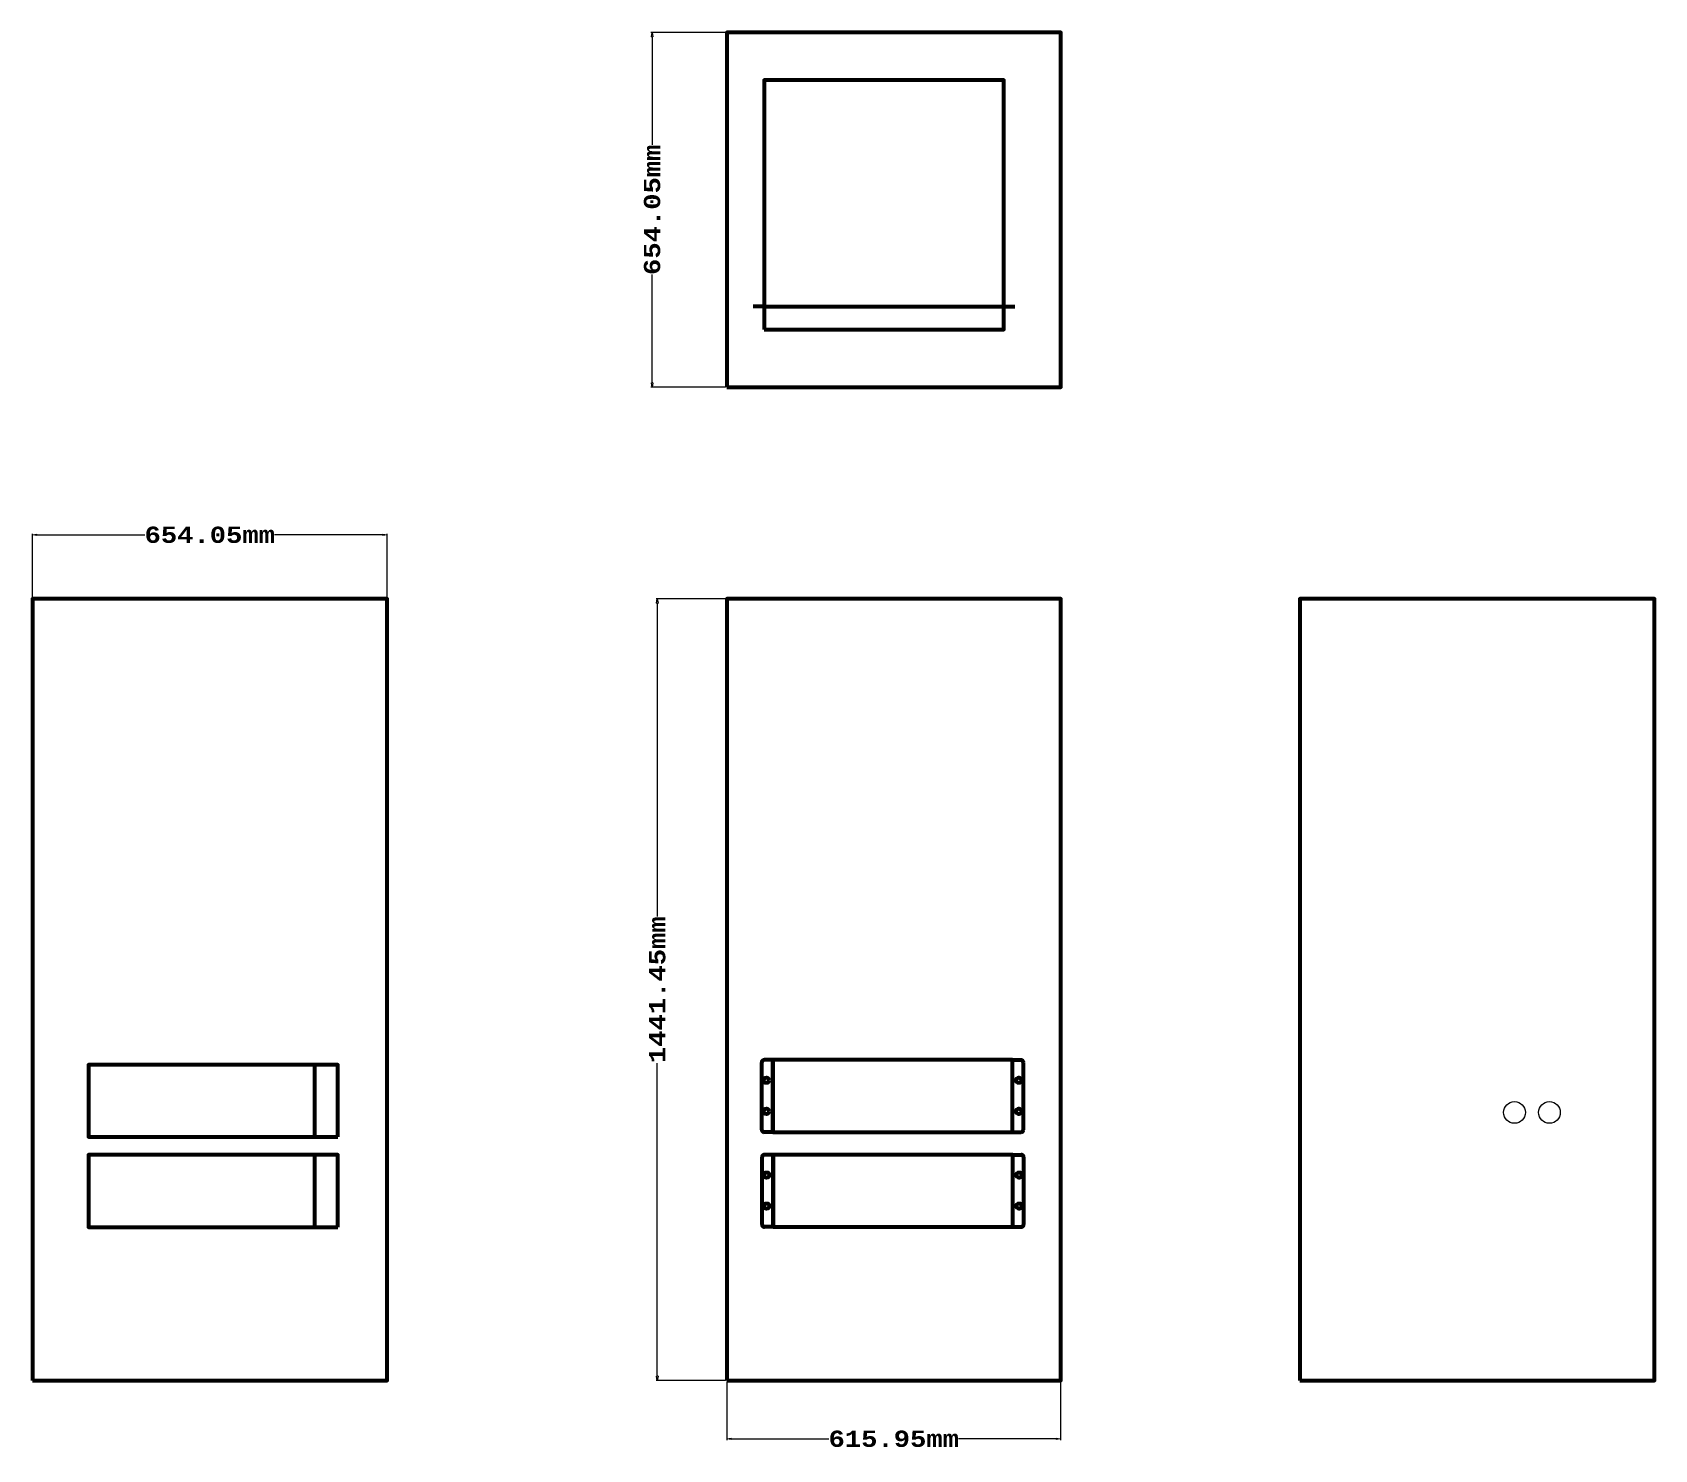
# Model space of a CAD drawing. Header units: millimetres. Extents: x 1488 to 4480, y 27 to 2640.
import ezdxf

# ---------------------------------------------------------------- set-up
doc = ezdxf.new("R2010")
doc.units = ezdxf.units.MM
doc.header["$MEASUREMENT"] = 0
doc.layers.get('0').update_dxf_attribs({"lineweight": 60})
doc.layers.add('dimension', color=21, linetype='Continuous')
doc.styles.get("Standard").update_dxf_attribs({"font": 'courbd.ttf', "height": 30})
doc.dimstyles.get("Standard").update_dxf_attribs({"dimtxt": 30, "dimasz": 8, "dimexe": 2.18, "dimexo": 2.063, "dimgap": 0.09, "dimtad": 0, "dimzin": 0, "dimdsep": 46, "dimtxsty": 'Standard', "dimblk": 'CLOSEDBLANK', "dimcen": 0.09, "dimclrt": 256, "dimadec": 0, "dimazin": 0, "dimtfac": 1, "dimtofl": 0, "dimtmove": 0, "dimatfit": 3, "dimldrblk": 'CLOSEDBLANK', "dimfxl": 1, "dimtolj": 1, "dimtzin": 0, "dimlwd": 13, "dimlwe": 13, "dimarcsym": 0})

# ---------------------------------------------------------------- blocks, each defined once
blk = doc.blocks.new('_ClosedBlank')
at = {"color": 0, "linetype": 'ByBlock', "lineweight": -2}
for p, q in [((-1, 0.17), (0, 0)), ((-1, 0.17), (-1, -0.17)), ((0, 0), (-1, -0.17))]:
    blk.add_line(p, q, dxfattribs=at)
blk = doc.blocks.new('*D20')
at = {"layer": 'Defpoints', "color": 0, "transparency": 16777216}
for p in [(2768.5, 153.9), (3384.4, 153.9), (3384.4, 46.4)]:
    blk.add_point(p, dxfattribs=at)
at = {"layer": 'dimension', "color": 0, "lineweight": 13, "transparency": 16777216}
for p, q in [((2768.5, 151.8), (2768.5, 44.2)), ((3384.4, 151.8), (3384.4, 44.2)), ((2776.5, 46.4), (2956.8, 46.4)), ((3376.4, 46.4), (3196.1, 46.4))]:
    blk.add_line(p, q, dxfattribs=at)
at = {"layer": 'dimension', "color": 0, "lineweight": 13, "transparency": 16777216, "xscale": 8, "yscale": 8, "zscale": 8, "rotation": 180}
blk.add_blockref('_ClosedBlank', (2768.5, 46.4), dxfattribs=at)
at = {"layer": 'dimension', "color": 0, "lineweight": 13, "transparency": 16777216, "xscale": 8, "yscale": 8, "zscale": 8}
blk.add_blockref('_ClosedBlank', (3384.4, 46.4), dxfattribs=at)
at = {"layer": 'dimension', "transparency": 16777216, "insert": (3076.5, 46.4), "char_height": 30, "attachment_point": 5}
blk.add_mtext('\\A1;615.95mm', dxfattribs=at)
blk = doc.blocks.new('*D21')
at = {"layer": 'Defpoints', "color": 0, "transparency": 16777216}
for p in [(2768.5, 1595.3), (2640.5, 153.9), (2768.5, 153.9)]:
    blk.add_point(p, dxfattribs=at)
at = {"layer": 'dimension', "color": 0, "lineweight": 13, "transparency": 16777216}
for p, q in [((2766.4, 1595.3), (2638.3, 1595.3)), ((2640.5, 1587.3), (2640.5, 1010)), ((2640.5, 161.9), (2640.5, 739.2)), ((2766.4, 153.9), (2638.3, 153.9))]:
    blk.add_line(p, q, dxfattribs=at)
at = {"layer": 'dimension', "color": 0, "lineweight": 13, "transparency": 16777216, "xscale": 8, "yscale": 8, "zscale": 8}
for p, rotation in [((2640.5, 1595.3), 90), ((2640.5, 153.9), 270)]:
    blk.add_blockref('_ClosedBlank', p, dxfattribs=dict(at, rotation=rotation))
at = {"layer": 'dimension', "transparency": 16777216, "insert": (2640.5, 874.6), "char_height": 30, "attachment_point": 5, "rotation": 90}
blk.add_mtext('\\A1;1441.45mm', dxfattribs=at)
blk = doc.blocks.new('*D22')
at = {"layer": 'Defpoints', "color": 0, "transparency": 16777216}
for p in [(2768.5, 2639.9), (2631, 1985.9), (2768.5, 1985.9)]:
    blk.add_point(p, dxfattribs=at)
at = {"layer": 'dimension', "color": 0, "lineweight": 13, "transparency": 16777216}
for p, q in [((2766.4, 2639.9), (2628.8, 2639.9)), ((2631, 2631.9), (2631, 2432.6)), ((2631, 1993.9), (2631, 2193.3)), ((2766.4, 1985.9), (2628.8, 1985.9))]:
    blk.add_line(p, q, dxfattribs=at)
at = {"layer": 'dimension', "color": 0, "lineweight": 13, "transparency": 16777216, "xscale": 8, "yscale": 8, "zscale": 8}
for p, rotation in [((2631, 2639.9), 90), ((2631, 1985.9), 270)]:
    blk.add_blockref('_ClosedBlank', p, dxfattribs=dict(at, rotation=rotation))
at = {"layer": 'dimension', "transparency": 16777216, "insert": (2631, 2312.9), "char_height": 30, "attachment_point": 5, "rotation": 90}
blk.add_mtext('\\A1;654.05mm', dxfattribs=at)
blk = doc.blocks.new('*D19')
at = {"layer": 'Defpoints', "color": 0, "transparency": 16777216}
for p in [(2142.1, 1713.4), (1488, 1595.3), (2142.1, 1595.3)]:
    blk.add_point(p, dxfattribs=at)
at = {"layer": 'dimension', "color": 0, "lineweight": 13, "transparency": 16777216}
for p, q in [((1488, 1597.4), (1488, 1715.6)), ((1496, 1713.4), (1695.4, 1713.4)), ((2134.1, 1713.4), (1934.7, 1713.4)), ((2142.1, 1597.4), (2142.1, 1715.6))]:
    blk.add_line(p, q, dxfattribs=at)
at = {"layer": 'dimension', "color": 0, "lineweight": 13, "transparency": 16777216, "xscale": 8, "yscale": 8, "zscale": 8, "rotation": 180}
blk.add_blockref('_ClosedBlank', (1488, 1713.4), dxfattribs=at)
at = {"layer": 'dimension', "color": 0, "lineweight": 13, "transparency": 16777216, "xscale": 8, "yscale": 8, "zscale": 8}
blk.add_blockref('_ClosedBlank', (2142.1, 1713.4), dxfattribs=at)
at = {"layer": 'dimension', "transparency": 16777216, "insert": (1815, 1713.4), "char_height": 30, "attachment_point": 5}
blk.add_mtext('\\A1;654.05mm', dxfattribs=at)
blk = doc.blocks.new('A$C94f852d3')
for p, q in [((20.3, 42.5), (0, 42.5)), ((20.3, 42.5), (462.3, 42.5, 5)), ((462.3, 42.5, 5), (482.6, 42.5, 5))]:
    blk.add_line(p, q)
blk.add_lwpolyline([(20.3, 0), (462.3, 0), (462.3, 460), (20.3, 460)], close=True)
blk = doc.blocks.new('A$Cb5b38af1')
for p, q in [((0, 4.5), (0, 128.5)), ((20.3, 133), (4.5, 133)), ((20.3, 0), (20.3, 133)), ((462.3, 0), (462.3, 133)), ((462.3, 133), (478.1, 133)), ((482.6, 4.5, 5), (482.6, 128.5, 5)), ((20.3, 0), (4.5, 0)), ((462.3, 0), (478.1, 0))]:
    blk.add_line(p, q)
blk.add_lwpolyline([(20.3, 0), (462.3, 0), (462.3, 133), (20.3, 133)], close=True)
for centre in [(8.5, 95.6), (474.1, 95.6), (8.5, 38.4), (474.1, 38.4)]:
    blk.add_circle(centre, 5)
for centre, start, end in [((4.5, 128.5), 90, 180), ((478.1, 128.5), 0, 90), ((4.5, 4.5), 180, 270), ((478.1, 4.5, 5), 270, 0)]:
    blk.add_arc(centre, 4.48, start, end)
blk = doc.blocks.new('A$C19c768a8')
blk.add_line((0, 42.5, 5), (133, 42.5, 5))
blk.add_lwpolyline([(0, 0), (133, 0), (133, 460), (0, 460)], close=True)

msp = doc.modelspace()

# ---------------------------------------------------------------- linework, layer by layer
for points in [[(2768.5, 1985.898), (3384.45, 1985.898), (3384.45, 2639.948), (2768.5, 2639.948)], [(1488, 153.898), (2142.05, 153.898), (2142.05, 1595.348), (1488, 1595.348)], [(2768.5, 153.898), (3384.45, 153.898), (3384.45, 1595.348), (2768.5, 1595.348)], [(3825.731, 153.898), (4479.781, 153.898), (4479.781, 1595.348), (3825.731, 1595.348)]]:
    msp.add_lwpolyline(points, close=True)
at = {"lineweight": 13}
for centre in [(4221.479, 648.309), (4285.979, 648.309)]:
    msp.add_circle(centre, 20, dxfattribs=at)

# ---------------------------------------------------------------- block references
for name, p in [('A$C94f852d3', (2817.366, 2092.22)), ('A$Cb5b38af1', (2833.157, 612.085)), ('A$Cb5b38af1', (2833.597, 437.308))]:
    msp.add_blockref(name, p)
at = {"rotation": 90}
for p in [(2051.491, 603.441), (2051.491, 436.941)]:
    msp.add_blockref('A$C19c768a8', p, dxfattribs=at)

# ---------------------------------------------------------------- dimensions: what is measured, and where the dimension line sits
at = {"layer": 'dimension'}
for base, p1, p2, picture, middle in [((2631, 1985.898), (2768.5, 2639.948), (2768.5, 1985.898), '*D22', (2631, 2312.923)), ((2640.5, 153.898), (2768.5, 1595.348), (2768.5, 153.898), '*D21', (2640.5, 874.623))]:
    dim = msp.add_linear_dim(base=base, p1=p1, p2=p2, angle=90, dimstyle='Standard', override={"dimpost": 'mm'}, dxfattribs=at)
    dim.commit()
    dim.dimension.update_dxf_attribs({"geometry": picture, "text_midpoint": middle})
for base, p1, p2, picture, middle in [((2142.05, 1713.398), (1488, 1595.348), (2142.05, 1595.348), '*D19', (1815.025, 1713.398)), ((3384.45, 46.398), (2768.5, 153.898), (3384.45, 153.898), '*D20', (3076.475, 46.398))]:
    dim = msp.add_linear_dim(base=base, p1=p1, p2=p2, dimstyle='Standard', override={"dimpost": 'mm'}, dxfattribs=at)
    dim.commit()
    dim.dimension.update_dxf_attribs({"geometry": picture, "text_midpoint": middle})

doc.saveas('drawing.dxf')
